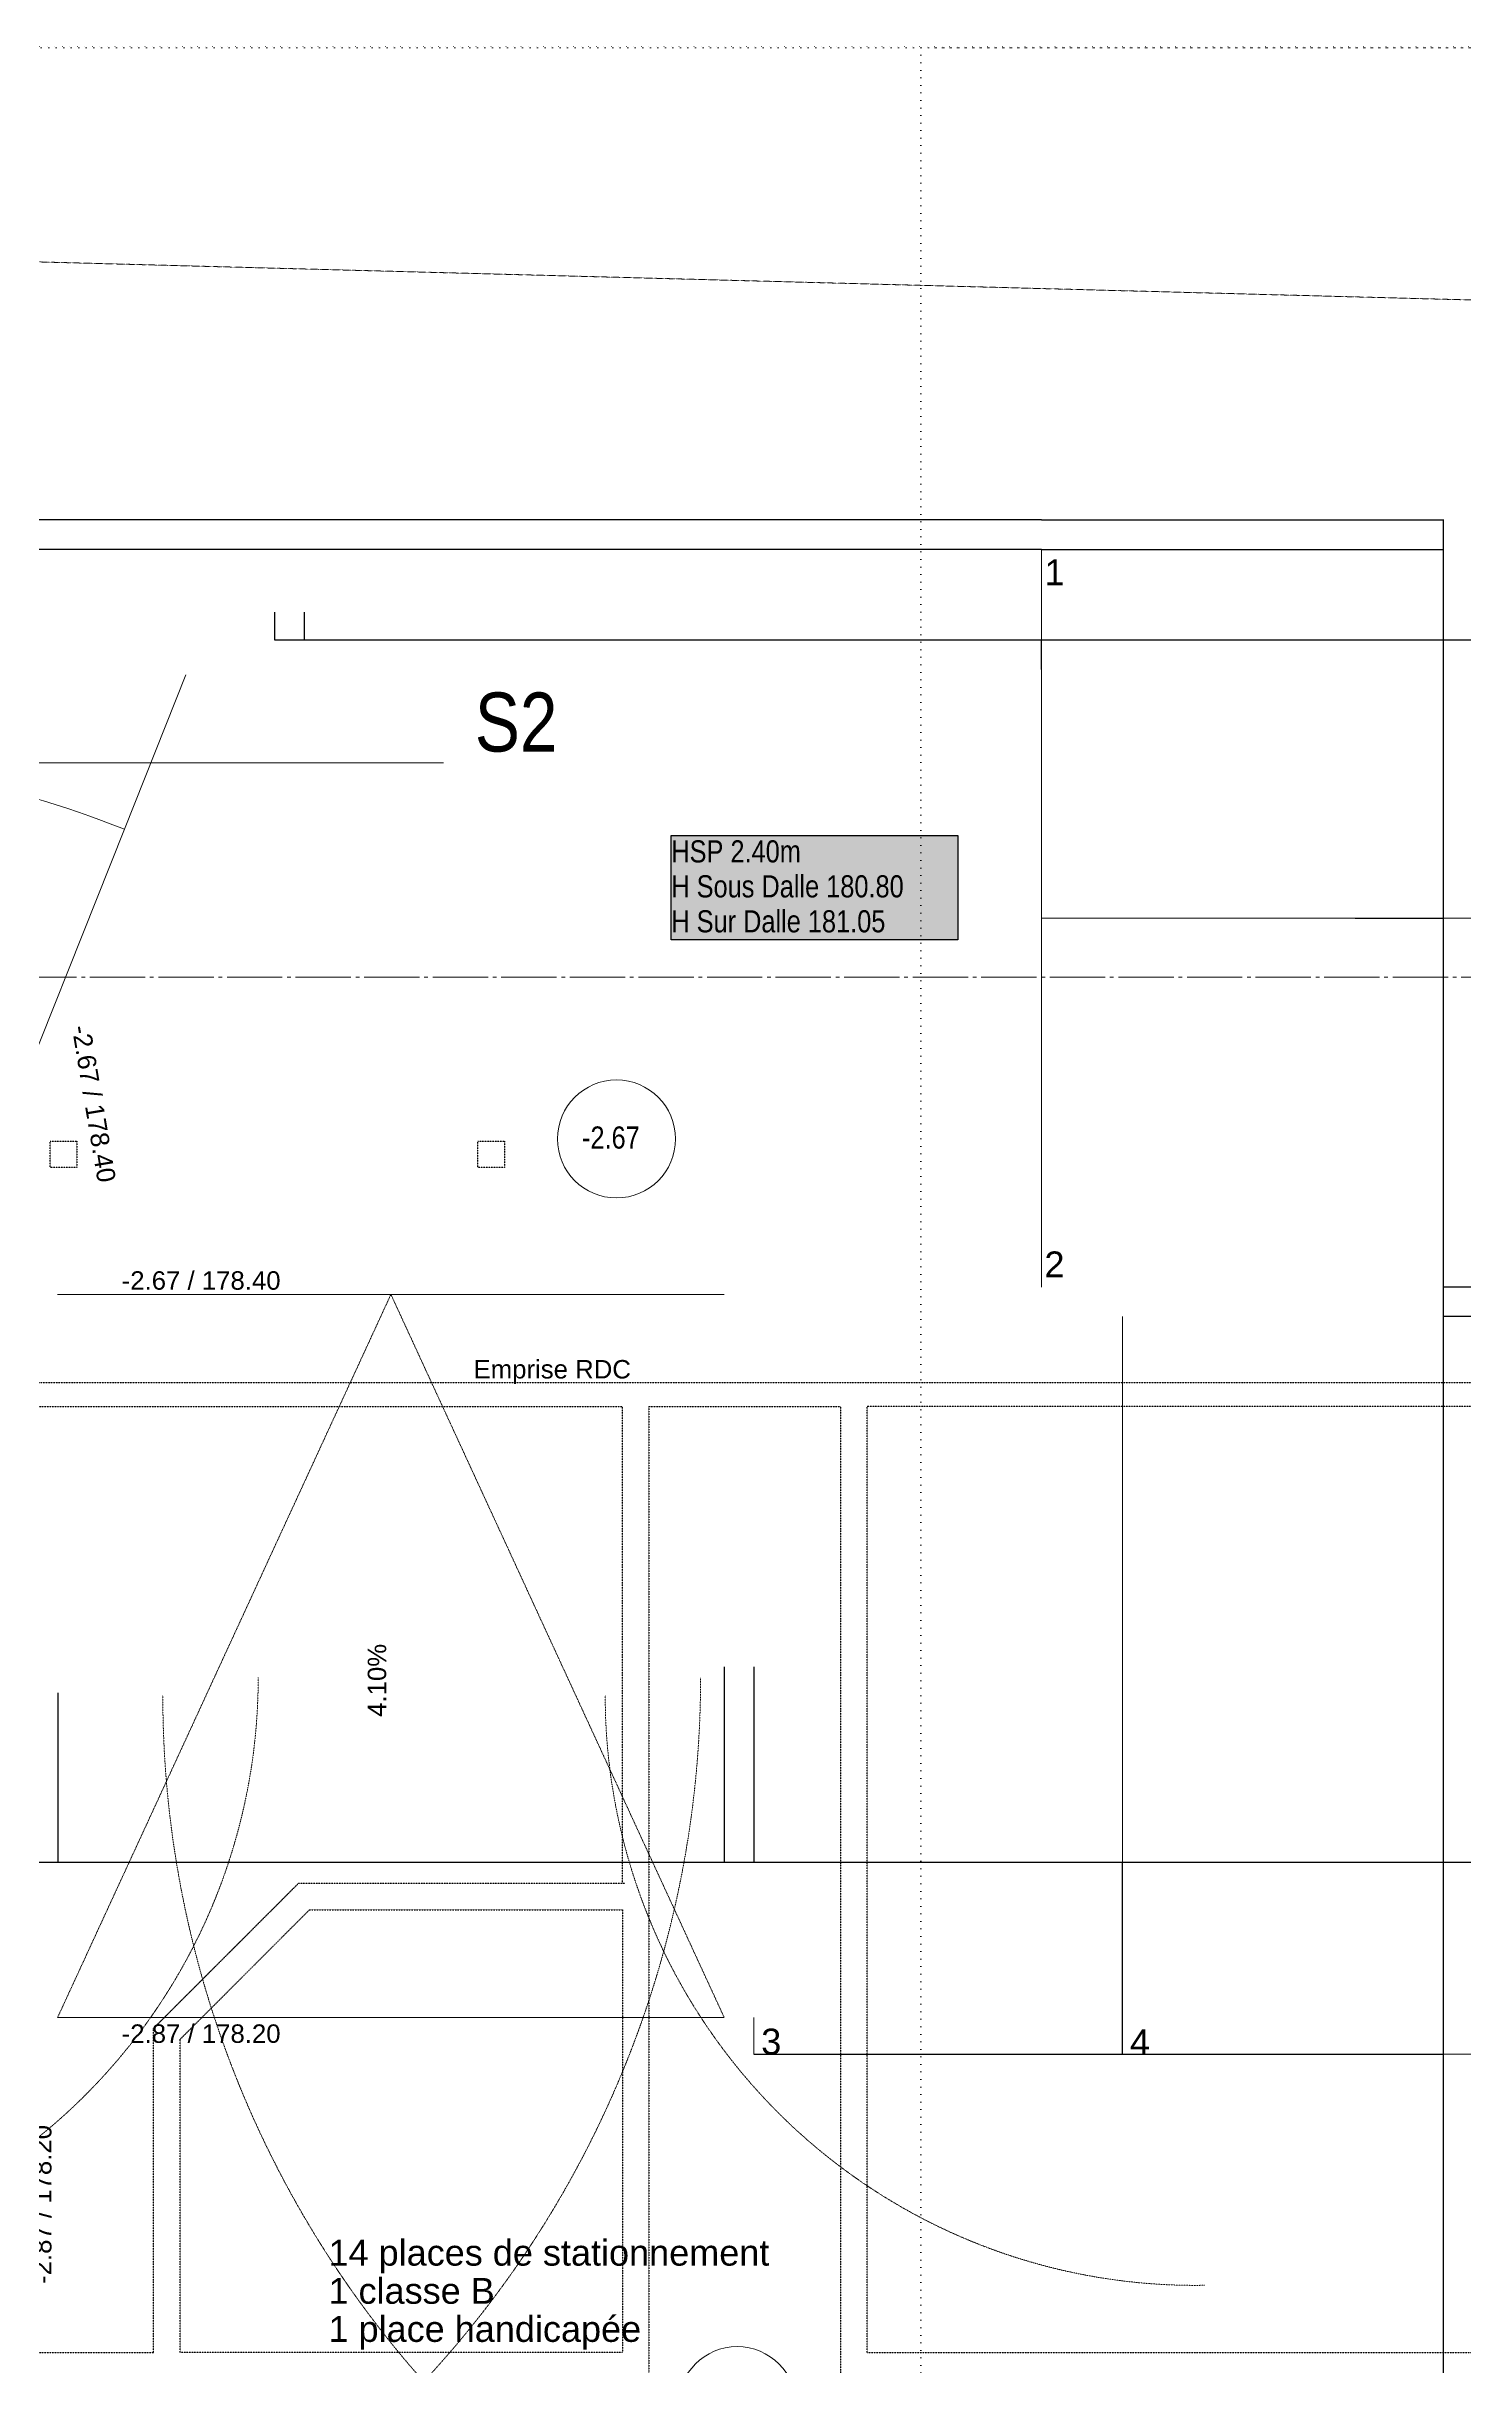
# Model space of a CAD drawing. Header units: centimetres. Extents: x 28113 to 82487, y -42944 to -12804.
# Drawn here: x 57278 to 58239, y -15110 to -13538 of the extents above; entities that cross this region are included whole.
import ezdxf

# ---------------------------------------------------------------- set-up
doc = ezdxf.new("R2010")
doc.units = ezdxf.units.CM
doc.header["$LTSCALE"] = 0.5
for name, pattern in [('Mixte 15', [0.93, 0.75, -0.065, 0.05, -0.065]), ('Mixte 8_2 tirets', [0.695, 0.4, -0.065, 0.05, -0.065, 0.05, -0.065]), ('Pointillé 1_5', [0.125, 0.075, -0.05]), ('Pointillé 3', [0.25, 0.15, -0.1]), ('Points 2', [0.1, 0, -0.1])]:
    doc.linetypes.add(name, pattern=pattern)
doc.layers.get('0').update_dxf_attribs({"linetype": 'CONTINUOUS'})
doc.layers.get('DEFPOINTS').update_dxf_attribs({"linetype": 'CONTINUOUS'})
for name, color, linetype in [('6 COMPL 2D', 7, 'CONTINUOUS'), ('6 Compl 2D 2 Détails', 7, 'CONTINUOUS'), ('6 Traits de Coupes', 7, 'CONTINUOUS'), ('7 ABORDS', 7, 'CONTINUOUS'), ('8  TEXTES', 7, 'CONTINUOUS'), ('8 Text 2 Détails', 7, 'CONTINUOUS'), ('9  COTATIONS', 7, 'CONTINUOUS')]:
    doc.layers.add(name, color=color, linetype=linetype)
doc.styles.get("Standard").update_dxf_attribs({"font": 'arial.ttf'})
doc.styles.add('STYLE_GENERE_2', font='')
doc.styles.add('STYLE_GENERE_3', font='')
doc.styles.get('STYLE_GENERE_2').set_extended_font_data('Univers LT 57 Condensed')
doc.styles.get('STYLE_GENERE_3').set_extended_font_data('Arial Occidental')
doc.dimstyles.new('STYLE_GENERE__2', dxfattribs={"dimtxt": 0.1, "dimasz": 0.095, "dimexe": 0.18, "dimexo": 0, "dimgap": 0.09, "dimtad": 1, "dimtih": 1, "dimtoh": 1, "dimdec": 0, "dimlfac": 100, "dimzin": 0, "dimdsep": 46, "dimtxsty": 'STYLE_GENERE_3', "dimblk": 'ARROWHEAD_7', "dimblk1": 'ARROWHEAD_7', "dimblk2": 'ARROWHEAD_7', "dimcen": 0.09, "dimclrd": 7, "dimclre": 7, "dimclrt": 256, "dimadec": 1, "dimazin": 0, "dimtfac": 1, "dimtdec": 4, "dimtmove": 0, "dimatfit": 3, "dimfxl": 1, "dimtolj": 1, "dimtzin": 0, "dimarcsym": 0})
doc.dimstyles.new('STYLE_GENERE__4', dxfattribs={"dimtxt": 0.1, "dimasz": 0.095, "dimexe": 0.18, "dimexo": 0, "dimgap": 0.09, "dimtad": 1, "dimdec": 0, "dimlfac": 100, "dimzin": 0, "dimdsep": 46, "dimtxsty": 'STYLE_GENERE_3', "dimblk": 'ARROWHEAD_7', "dimblk1": 'ARROWHEAD_7', "dimblk2": 'ARROWHEAD_7', "dimcen": 0.09, "dimclrd": 7, "dimclre": 7, "dimclrt": 256, "dimadec": 1, "dimazin": 0, "dimtfac": 1, "dimtdec": 4, "dimtmove": 0, "dimatfit": 3, "dimfxl": 1, "dimtolj": 1, "dimtzin": 0, "dimarcsym": 0})

# ---------------------------------------------------------------- blocks, each defined once
blk = doc.blocks.new('ARROWHEAD_7')
at = {"color": 0, "linetype": 'Continuous', "lineweight": 0}
for p, q in [((0, 0), (-1, 0)), ((-0.25, 0), (0.25, 0)), ((0, -0.25), (0, 0.25))]:
    blk.add_line(p, q, dxfattribs=at)
blk.add_circle((0, 0), 0.25, dxfattribs=at)
blk = doc.blocks.new('*D679')
at = {"layer": '9  COTATIONS', "color": 7, "linetype": 'Continuous', "lineweight": -2, "transparency": 16777216}
for p, q in [((57265.8, -14654.3), (57265.8, -14769.3)), ((57285.8, -14654.3), (57285.8, -14769.3)), ((57265.8, -14769.1), (57285.7, -14769.1))]:
    blk.add_line(p, q, dxfattribs=at)
at = {"layer": 'DEFPOINTS', "color": 0, "linetype": 'Continuous', "transparency": 16777216}
for p in [(57265.8, -14654.3), (57285.8, -14654.3), (57285.8, -14769.1)]:
    blk.add_point(p, dxfattribs=at)
at = {"layer": '9  COTATIONS', "color": 7, "linetype": 'Continuous', "lineweight": -2, "transparency": 16777216, "xscale": 0.095, "yscale": 0.095, "zscale": 0.095, "rotation": 180}
blk.add_blockref('ARROWHEAD_7', (57265.8, -14769.1), dxfattribs=at)
at = {"layer": '9  COTATIONS', "color": 7, "linetype": 'Continuous', "lineweight": -2, "transparency": 16777216, "xscale": 0.095, "yscale": 0.095, "zscale": 0.095}
blk.add_blockref('ARROWHEAD_7', (57285.8, -14769.1), dxfattribs=at)
at = {"layer": '9  COTATIONS', "color": 194, "linetype": 'Continuous', "true_color": 0x50009f, "transparency": 16777216, "insert": (57275.8, -14769), "char_height": 0.1, "attachment_point": 5, "style": 'STYLE_GENERE_3'}
blk.add_mtext('\\A1;2000', dxfattribs=at)
blk = doc.blocks.new('*D680')
at = {"layer": '9  COTATIONS', "color": 7, "linetype": 'Continuous', "lineweight": -2, "transparency": 16777216}
for p, q in [((57737.8, -14636.8), (57737.8, -14769.3)), ((57285.8, -14654.3), (57285.8, -14769.3)), ((57285.8, -14769.1), (57737.7, -14769.1))]:
    blk.add_line(p, q, dxfattribs=at)
at = {"layer": 'DEFPOINTS', "color": 0, "linetype": 'Continuous', "transparency": 16777216}
for p in [(57737.8, -14636.8), (57285.8, -14654.3), (57737.8, -14769.1)]:
    blk.add_point(p, dxfattribs=at)
at = {"layer": '9  COTATIONS', "color": 7, "linetype": 'Continuous', "lineweight": -2, "transparency": 16777216, "xscale": 0.095, "yscale": 0.095, "zscale": 0.095, "rotation": 180}
blk.add_blockref('ARROWHEAD_7', (57285.8, -14769.1), dxfattribs=at)
at = {"layer": '9  COTATIONS', "color": 7, "linetype": 'Continuous', "lineweight": -2, "transparency": 16777216, "xscale": 0.095, "yscale": 0.095, "zscale": 0.095}
blk.add_blockref('ARROWHEAD_7', (57737.8, -14769.1), dxfattribs=at)
at = {"layer": '9  COTATIONS', "color": 194, "linetype": 'Continuous', "true_color": 0x50009f, "transparency": 16777216, "insert": (57511.8, -14769), "char_height": 0.1, "attachment_point": 5, "style": 'STYLE_GENERE_3'}
blk.add_mtext('\\A1;45200', dxfattribs=at)
blk = doc.blocks.new('*D681')
at = {"layer": '9  COTATIONS', "color": 7, "linetype": 'Continuous', "lineweight": -2, "transparency": 16777216}
for p, q in [((57737.8, -14636.8), (57737.8, -14769.3)), ((57757.8, -14636.8), (57757.8, -14769.3)), ((57737.8, -14769.1), (57757.7, -14769.1))]:
    blk.add_line(p, q, dxfattribs=at)
at = {"layer": 'DEFPOINTS', "color": 0, "linetype": 'Continuous', "transparency": 16777216}
for p in [(57737.8, -14636.8), (57757.8, -14636.8), (57757.8, -14769.1)]:
    blk.add_point(p, dxfattribs=at)
at = {"layer": '9  COTATIONS', "color": 7, "linetype": 'Continuous', "lineweight": -2, "transparency": 16777216, "xscale": 0.095, "yscale": 0.095, "zscale": 0.095, "rotation": 180}
blk.add_blockref('ARROWHEAD_7', (57737.8, -14769.1), dxfattribs=at)
at = {"layer": '9  COTATIONS', "color": 7, "linetype": 'Continuous', "lineweight": -2, "transparency": 16777216, "xscale": 0.095, "yscale": 0.095, "zscale": 0.095}
blk.add_blockref('ARROWHEAD_7', (57757.8, -14769.1), dxfattribs=at)
at = {"layer": '9  COTATIONS', "color": 194, "linetype": 'Continuous', "true_color": 0x50009f, "transparency": 16777216, "insert": (57747.8, -14769), "char_height": 0.1, "attachment_point": 5, "style": 'STYLE_GENERE_3'}
blk.add_mtext('\\A1;2000', dxfattribs=at)
blk = doc.blocks.new('*D682')
at = {"layer": '9  COTATIONS', "color": 7, "linetype": 'Continuous', "lineweight": -2, "transparency": 16777216}
for p, q in [((57757.8, -14636.8), (57757.8, -14769.3)), ((57757.8, -14769.1), (58007.7, -14769.1)), ((58007.8, -14899.3), (58007.8, -14768.9))]:
    blk.add_line(p, q, dxfattribs=at)
at = {"layer": 'DEFPOINTS', "color": 0, "linetype": 'Continuous', "transparency": 16777216}
for p in [(57757.8, -14636.8), (58007.8, -14769.1), (58007.8, -14899.3)]:
    blk.add_point(p, dxfattribs=at)
at = {"layer": '9  COTATIONS', "color": 7, "linetype": 'Continuous', "lineweight": -2, "transparency": 16777216, "xscale": 0.095, "yscale": 0.095, "zscale": 0.095, "rotation": 180}
blk.add_blockref('ARROWHEAD_7', (57757.8, -14769.1), dxfattribs=at)
at = {"layer": '9  COTATIONS', "color": 7, "linetype": 'Continuous', "lineweight": -2, "transparency": 16777216, "xscale": 0.095, "yscale": 0.095, "zscale": 0.095}
blk.add_blockref('ARROWHEAD_7', (58007.8, -14769.1), dxfattribs=at)
at = {"layer": '9  COTATIONS', "color": 194, "linetype": 'Continuous', "true_color": 0x50009f, "transparency": 16777216, "insert": (57882.8, -14769), "char_height": 0.1, "attachment_point": 5, "style": 'STYLE_GENERE_3'}
blk.add_mtext('\\A1;25000', dxfattribs=at)
blk = doc.blocks.new('*D683')
at = {"layer": '9  COTATIONS', "color": 7, "linetype": 'Continuous', "lineweight": -2, "transparency": 16777216}
for p, q in [((58007.8, -14899.3), (58007.8, -14768.9)), ((58007.8, -14769.1), (58252.7, -14769.1)), ((58252.8, -14899.3), (58252.8, -14768.9))]:
    blk.add_line(p, q, dxfattribs=at)
at = {"layer": 'DEFPOINTS', "color": 0, "linetype": 'Continuous', "transparency": 16777216}
for p in [(58252.8, -14769.1), (58007.8, -14899.3), (58252.8, -14899.3)]:
    blk.add_point(p, dxfattribs=at)
at = {"layer": '9  COTATIONS', "color": 7, "linetype": 'Continuous', "lineweight": -2, "transparency": 16777216, "xscale": 0.095, "yscale": 0.095, "zscale": 0.095, "rotation": 180}
blk.add_blockref('ARROWHEAD_7', (58007.8, -14769.1), dxfattribs=at)
at = {"layer": '9  COTATIONS', "color": 7, "linetype": 'Continuous', "lineweight": -2, "transparency": 16777216, "xscale": 0.095, "yscale": 0.095, "zscale": 0.095}
blk.add_blockref('ARROWHEAD_7', (58252.8, -14769.1), dxfattribs=at)
at = {"layer": '9  COTATIONS', "color": 194, "linetype": 'Continuous', "true_color": 0x50009f, "transparency": 16777216, "insert": (58130.3, -14769), "char_height": 0.1, "attachment_point": 5, "style": 'STYLE_GENERE_3'}
blk.add_mtext('\\A1;24500', dxfattribs=at)
blk = doc.blocks.new('*D692')
at = {"layer": '9  COTATIONS', "color": 7, "linetype": 'Continuous', "lineweight": -2, "transparency": 16777216}
for p, q in [((57432.9, -13921.8), (57432.9, -13940.8)), ((57452.9, -13921.8), (57452.9, -13940.8)), ((57433, -13940.6), (57452.8, -13940.6))]:
    blk.add_line(p, q, dxfattribs=at)
at = {"layer": 'DEFPOINTS', "color": 0, "linetype": 'Continuous', "transparency": 16777216}
for p in [(57432.9, -13921.8), (57452.9, -13921.8), (57452.9, -13940.6)]:
    blk.add_point(p, dxfattribs=at)
at = {"layer": '9  COTATIONS', "color": 7, "linetype": 'Continuous', "lineweight": -2, "transparency": 16777216, "xscale": 0.095, "yscale": 0.095, "zscale": 0.095, "rotation": 180}
blk.add_blockref('ARROWHEAD_7', (57432.9, -13940.6), dxfattribs=at)
at = {"layer": '9  COTATIONS', "color": 7, "linetype": 'Continuous', "lineweight": -2, "transparency": 16777216, "xscale": 0.095, "yscale": 0.095, "zscale": 0.095}
blk.add_blockref('ARROWHEAD_7', (57452.9, -13940.6), dxfattribs=at)
at = {"layer": '9  COTATIONS', "color": 194, "linetype": 'Continuous', "true_color": 0x50009f, "transparency": 16777216, "insert": (57442.9, -13940.5), "char_height": 0.1, "attachment_point": 5, "style": 'STYLE_GENERE_3'}
blk.add_mtext('\\A1;2000', dxfattribs=at)
blk = doc.blocks.new('*D693')
at = {"layer": '9  COTATIONS', "color": 7, "linetype": 'Continuous', "lineweight": -2, "transparency": 16777216}
for p, q in [((57452.9, -13921.8), (57452.9, -13940.8)), ((57453, -13940.6), (57952.8, -13940.6)), ((57952.9, -13960.7), (57952.9, -13940.5))]:
    blk.add_line(p, q, dxfattribs=at)
at = {"layer": 'DEFPOINTS', "color": 0, "linetype": 'Continuous', "transparency": 16777216}
for p in [(57452.9, -13921.8), (57952.9, -13940.6), (57952.9, -13960.7)]:
    blk.add_point(p, dxfattribs=at)
at = {"layer": '9  COTATIONS', "color": 7, "linetype": 'Continuous', "lineweight": -2, "transparency": 16777216, "xscale": 0.095, "yscale": 0.095, "zscale": 0.095, "rotation": 180}
blk.add_blockref('ARROWHEAD_7', (57452.9, -13940.6), dxfattribs=at)
at = {"layer": '9  COTATIONS', "color": 7, "linetype": 'Continuous', "lineweight": -2, "transparency": 16777216, "xscale": 0.095, "yscale": 0.095, "zscale": 0.095}
blk.add_blockref('ARROWHEAD_7', (57952.9, -13940.6), dxfattribs=at)
at = {"layer": '9  COTATIONS', "color": 194, "linetype": 'Continuous', "true_color": 0x50009f, "transparency": 16777216, "insert": (57702.9, -13940.5), "char_height": 0.1, "attachment_point": 5, "style": 'STYLE_GENERE_3'}
blk.add_mtext('\\A1;50000', dxfattribs=at)
blk = doc.blocks.new('*D694')
at = {"layer": '9  COTATIONS', "color": 7, "linetype": 'Continuous', "lineweight": -2, "transparency": 16777216}
for p, q in [((57952.9, -13960.7), (57952.9, -13940.5)), ((57953, -13940.6), (58452.8, -13940.6)), ((58452.9, -14139.3), (58452.9, -13940.5))]:
    blk.add_line(p, q, dxfattribs=at)
at = {"layer": 'DEFPOINTS', "color": 0, "linetype": 'Continuous', "transparency": 16777216}
for p in [(58452.9, -13940.6), (57952.9, -13960.7), (58452.9, -14139.3)]:
    blk.add_point(p, dxfattribs=at)
at = {"layer": '9  COTATIONS', "color": 7, "linetype": 'Continuous', "lineweight": -2, "transparency": 16777216, "xscale": 0.095, "yscale": 0.095, "zscale": 0.095, "rotation": 180}
blk.add_blockref('ARROWHEAD_7', (57952.9, -13940.6), dxfattribs=at)
at = {"layer": '9  COTATIONS', "color": 7, "linetype": 'Continuous', "lineweight": -2, "transparency": 16777216, "xscale": 0.095, "yscale": 0.095, "zscale": 0.095}
blk.add_blockref('ARROWHEAD_7', (58452.9, -13940.6), dxfattribs=at)
at = {"layer": '9  COTATIONS', "color": 194, "linetype": 'Continuous', "true_color": 0x50009f, "transparency": 16777216, "insert": (58202.9, -13940.5), "char_height": 0.1, "attachment_point": 5, "style": 'STYLE_GENERE_3'}
blk.add_mtext('\\A1;50000', dxfattribs=at)
blk = doc.blocks.new('*D700')
at = {"layer": '9  COTATIONS', "color": 7, "linetype": 'Continuous', "lineweight": -2, "transparency": 16777216}
for p, q in [((57757.8, -14899.3), (58225.7, -14899.3)), ((58225.5, -15399.2), (58225.5, -14899.4)), ((57966.8, -15399.3), (58225.7, -15399.3))]:
    blk.add_line(p, q, dxfattribs=at)
at = {"layer": 'DEFPOINTS', "color": 0, "linetype": 'Continuous', "transparency": 16777216}
for p in [(57757.8, -14899.3), (58225.5, -14899.3), (57966.8, -15399.3)]:
    blk.add_point(p, dxfattribs=at)
at = {"layer": '9  COTATIONS', "color": 7, "linetype": 'Continuous', "lineweight": -2, "transparency": 16777216, "xscale": 0.095, "yscale": 0.095, "zscale": 0.095}
for p, rotation in [((58225.5, -14899.3), 90), ((58225.5, -15399.3), 270)]:
    blk.add_blockref('ARROWHEAD_7', p, dxfattribs=dict(at, rotation=rotation))
at = {"layer": '9  COTATIONS', "color": 194, "linetype": 'Continuous', "true_color": 0x50009f, "transparency": 16777216, "insert": (58225.3, -15149.3), "char_height": 0.1, "attachment_point": 5, "rotation": 90, "style": 'STYLE_GENERE_3'}
blk.add_mtext('\\A1;50000', dxfattribs=at)
blk = doc.blocks.new('*D701')
at = {"layer": '9  COTATIONS', "color": 7, "linetype": 'Continuous', "lineweight": -2, "transparency": 16777216}
for p, q in [((58266.2, -14399.3), (58225.3, -14399.3)), ((58225.5, -14899.2), (58225.5, -14399.4)), ((57757.8, -14899.3), (58225.7, -14899.3))]:
    blk.add_line(p, q, dxfattribs=at)
at = {"layer": 'DEFPOINTS', "color": 0, "linetype": 'Continuous', "transparency": 16777216}
for p in [(58225.5, -14399.3), (58266.2, -14399.3), (57757.8, -14899.3)]:
    blk.add_point(p, dxfattribs=at)
at = {"layer": '9  COTATIONS', "color": 7, "linetype": 'Continuous', "lineweight": -2, "transparency": 16777216, "xscale": 0.095, "yscale": 0.095, "zscale": 0.095}
for p, rotation in [((58225.5, -14399.3), 90), ((58225.5, -14899.3), 270)]:
    blk.add_blockref('ARROWHEAD_7', p, dxfattribs=dict(at, rotation=rotation))
at = {"layer": '9  COTATIONS', "color": 194, "linetype": 'Continuous', "true_color": 0x50009f, "transparency": 16777216, "insert": (58225.3, -14649.3), "char_height": 0.1, "attachment_point": 5, "rotation": 90, "style": 'STYLE_GENERE_3'}
blk.add_mtext('\\A1;50000', dxfattribs=at)
blk = doc.blocks.new('*D702')
at = {"layer": '9  COTATIONS', "color": 7, "linetype": 'Continuous', "lineweight": -2, "transparency": 16777216}
for p, q in [((58266.2, -14379.3), (58225.3, -14379.3)), ((58225.5, -14399.2), (58225.5, -14379.4)), ((58266.2, -14399.3), (58225.3, -14399.3))]:
    blk.add_line(p, q, dxfattribs=at)
at = {"layer": 'DEFPOINTS', "color": 0, "linetype": 'Continuous', "transparency": 16777216}
for p in [(58225.5, -14379.3), (58266.2, -14379.3), (58266.2, -14399.3)]:
    blk.add_point(p, dxfattribs=at)
at = {"layer": '9  COTATIONS', "color": 7, "linetype": 'Continuous', "lineweight": -2, "transparency": 16777216, "xscale": 0.095, "yscale": 0.095, "zscale": 0.095}
for p, rotation in [((58225.5, -14379.3), 90), ((58225.5, -14399.3), 270)]:
    blk.add_blockref('ARROWHEAD_7', p, dxfattribs=dict(at, rotation=rotation))
at = {"layer": '9  COTATIONS', "color": 194, "linetype": 'Continuous', "true_color": 0x50009f, "transparency": 16777216, "insert": (58225.3, -14389.3), "char_height": 0.1, "attachment_point": 5, "rotation": 90, "style": 'STYLE_GENERE_3'}
blk.add_mtext('\\A1;2000', dxfattribs=at)
blk = doc.blocks.new('*D703')
at = {"layer": '9  COTATIONS', "color": 7, "linetype": 'Continuous', "lineweight": -2, "transparency": 16777216}
for p, q in [((58165.6, -14129.3), (58225.7, -14129.3)), ((58225.5, -14379.2), (58225.5, -14129.4)), ((58266.2, -14379.3), (58225.3, -14379.3))]:
    blk.add_line(p, q, dxfattribs=at)
at = {"layer": 'DEFPOINTS', "color": 0, "linetype": 'Continuous', "transparency": 16777216}
for p in [(58165.6, -14129.3), (58225.5, -14129.3), (58266.2, -14379.3)]:
    blk.add_point(p, dxfattribs=at)
at = {"layer": '9  COTATIONS', "color": 7, "linetype": 'Continuous', "lineweight": -2, "transparency": 16777216, "xscale": 0.095, "yscale": 0.095, "zscale": 0.095}
for p, rotation in [((58225.5, -14129.3), 90), ((58225.5, -14379.3), 270)]:
    blk.add_blockref('ARROWHEAD_7', p, dxfattribs=dict(at, rotation=rotation))
at = {"layer": '9  COTATIONS', "color": 194, "linetype": 'Continuous', "true_color": 0x50009f, "transparency": 16777216, "insert": (58225.3, -14254.3), "char_height": 0.1, "attachment_point": 5, "rotation": 90, "style": 'STYLE_GENERE_3'}
blk.add_mtext('\\A1;25000', dxfattribs=at)
blk = doc.blocks.new('*D704')
at = {"layer": '9  COTATIONS', "color": 7, "linetype": 'Continuous', "lineweight": -2, "transparency": 16777216}
for p, q in [((57952.9, -13879.3), (58225.7, -13879.3)), ((58225.5, -14129.2), (58225.5, -13879.4)), ((58165.6, -14129.3), (58225.7, -14129.3))]:
    blk.add_line(p, q, dxfattribs=at)
at = {"layer": 'DEFPOINTS', "color": 0, "linetype": 'Continuous', "transparency": 16777216}
for p in [(57952.9, -13879.3), (58225.5, -13879.3), (58165.6, -14129.3)]:
    blk.add_point(p, dxfattribs=at)
at = {"layer": '9  COTATIONS', "color": 7, "linetype": 'Continuous', "lineweight": -2, "transparency": 16777216, "xscale": 0.095, "yscale": 0.095, "zscale": 0.095}
for p, rotation in [((58225.5, -13879.3), 90), ((58225.5, -14129.3), 270)]:
    blk.add_blockref('ARROWHEAD_7', p, dxfattribs=dict(at, rotation=rotation))
at = {"layer": '9  COTATIONS', "color": 194, "linetype": 'Continuous', "true_color": 0x50009f, "transparency": 16777216, "insert": (58225.3, -14004.3), "char_height": 0.1, "attachment_point": 5, "rotation": 90, "style": 'STYLE_GENERE_3'}
blk.add_mtext('\\A1;25000', dxfattribs=at)
blk = doc.blocks.new('*D705')
at = {"layer": '9  COTATIONS', "color": 7, "linetype": 'Continuous', "lineweight": -2, "transparency": 16777216}
for p, q in [((57952.9, -13859.3), (58225.7, -13859.3)), ((58225.5, -13879.2), (58225.5, -13859.4)), ((57952.9, -13879.3), (58225.7, -13879.3))]:
    blk.add_line(p, q, dxfattribs=at)
at = {"layer": 'DEFPOINTS', "color": 0, "linetype": 'Continuous', "transparency": 16777216}
for p in [(57952.9, -13859.3), (58225.5, -13859.3), (57952.9, -13879.3)]:
    blk.add_point(p, dxfattribs=at)
at = {"layer": '9  COTATIONS', "color": 7, "linetype": 'Continuous', "lineweight": -2, "transparency": 16777216, "xscale": 0.095, "yscale": 0.095, "zscale": 0.095}
for p, rotation in [((58225.5, -13859.3), 90), ((58225.5, -13879.3), 270)]:
    blk.add_blockref('ARROWHEAD_7', p, dxfattribs=dict(at, rotation=rotation))
at = {"layer": '9  COTATIONS', "color": 194, "linetype": 'Continuous', "true_color": 0x50009f, "transparency": 16777216, "insert": (58225.3, -13869.3), "char_height": 0.1, "attachment_point": 5, "rotation": 90, "style": 'STYLE_GENERE_3'}
blk.add_mtext('\\A1;2000', dxfattribs=at)
blk = doc.blocks.new('*D722')
at = {"layer": '9  COTATIONS', "color": 7, "linetype": 'Continuous', "lineweight": -2, "transparency": 16777216}
for p, q in [((57952.9, -13879.3), (57097.2, -13879.3)), ((57097.4, -13944.2), (57097.4, -13879.4)), ((56947.7, -13944.3), (57097.6, -13944.3))]:
    blk.add_line(p, q, dxfattribs=at)
at = {"layer": 'DEFPOINTS', "color": 0, "linetype": 'Continuous', "transparency": 16777216}
for p in [(57097.4, -13879.3), (57952.9, -13879.3), (56947.7, -13944.3)]:
    blk.add_point(p, dxfattribs=at)
at = {"layer": '9  COTATIONS', "color": 7, "linetype": 'Continuous', "lineweight": -2, "transparency": 16777216, "xscale": 0.095, "yscale": 0.095, "zscale": 0.095}
for p, rotation in [((57097.4, -13879.3), 90), ((57097.4, -13944.3), 270)]:
    blk.add_blockref('ARROWHEAD_7', p, dxfattribs=dict(at, rotation=rotation))
at = {"layer": '9  COTATIONS', "color": 194, "linetype": 'Continuous', "true_color": 0x50009f, "transparency": 16777216, "insert": (57097.2, -13911.8), "char_height": 0.1, "attachment_point": 5, "rotation": 90, "style": 'STYLE_GENERE_3'}
blk.add_mtext('\\A1;6499', dxfattribs=at)
blk = doc.blocks.new('*D723')
at = {"layer": '9  COTATIONS', "color": 7, "linetype": 'Continuous', "lineweight": -2, "transparency": 16777216}
for p, q in [((57952.9, -13859.3), (57097.2, -13859.3)), ((57097.4, -13879.2), (57097.4, -13859.4)), ((57952.9, -13879.3), (57097.2, -13879.3))]:
    blk.add_line(p, q, dxfattribs=at)
at = {"layer": 'DEFPOINTS', "color": 0, "linetype": 'Continuous', "transparency": 16777216}
for p in [(57097.4, -13859.3), (57952.9, -13859.3), (57952.9, -13879.3)]:
    blk.add_point(p, dxfattribs=at)
at = {"layer": '9  COTATIONS', "color": 7, "linetype": 'Continuous', "lineweight": -2, "transparency": 16777216, "xscale": 0.095, "yscale": 0.095, "zscale": 0.095}
for p, rotation in [((57097.4, -13859.3), 90), ((57097.4, -13879.3), 270)]:
    blk.add_blockref('ARROWHEAD_7', p, dxfattribs=dict(at, rotation=rotation))
at = {"layer": '9  COTATIONS', "color": 194, "linetype": 'Continuous', "true_color": 0x50009f, "transparency": 16777216, "insert": (57097.2, -13869.3), "char_height": 0.1, "attachment_point": 5, "rotation": 90, "style": 'STYLE_GENERE_3'}
blk.add_mtext('\\A1;2000', dxfattribs=at)
blk = doc.blocks.new('Plan de coupe_3_2', base_point=(8.147, 25.664))
at = {"layer": '6 Traits de Coupes', "color": 142, "linetype": 'Points 2', "lineweight": 0, "true_color": 0x009de0}
blk.add_line((9.147, 25.664), (28.841, 25.664), dxfattribs=at)
blk = doc.blocks.new('Plan de coupe_4_2', base_point=(23.461, 25.654))
at = {"layer": '6 Traits de Coupes', "color": 142, "linetype": 'Points 2', "lineweight": 0, "true_color": 0x009de0}
for p, q in [((22.461, 25.654), (16.194, 25.654)), ((16.194, 25.654), (16.194, -0.206))]:
    blk.add_line(p, q, dxfattribs=at)
blk = doc.blocks.new('Plan de coupe_5_2', base_point=(2.751, 25.654))
at = {"layer": '6 Traits de Coupes', "color": 142, "linetype": 'Points 2', "lineweight": 0, "true_color": 0x009de0}
blk.add_line((3.751, 25.654), (32.667, 25.654), dxfattribs=at)
blk = doc.blocks.new('Plan de coupe_1_2', base_point=(-0.386, 19.355))
at = {"layer": '6 Traits de Coupes', "color": 142, "linetype": 'Mixte 15', "lineweight": 0, "true_color": 0x009de0}
blk.add_line((-0.136, 19.355), (26.639, 19.355), dxfattribs=at)

msp = doc.modelspace()

# ---------------------------------------------------------------- hatches: boundary and pattern name
at = {"layer": '8  TEXTES', "linetype": 'Continuous', "lineweight": 0}
msp.add_hatch(color=255, dxfattribs=at).paths.add_polyline_path([(57701.901, -14073.185), (57896.096, -14073.185), (57896.096, -14143.9), (57701.901, -14143.9)], flags=0)

# ---------------------------------------------------------------- linework, layer by layer
at = {"layer": '6 COMPL 2D', "linetype": 'Pointillé 1_5'}
for p, q in [((57280.747, -14280.307), (57298.747, -14280.307)), ((57280.747, -14298.307), (57280.747, -14280.307)), ((57298.747, -14280.307), (57298.747, -14298.307)), ((57570.747, -14280.307), (57588.747, -14280.307)), ((57570.747, -14298.307), (57570.747, -14280.307)), ((57588.747, -14280.307), (57588.747, -14298.307)), ((57298.747, -14298.307), (57280.747, -14298.307)), ((57588.747, -14298.307), (57570.747, -14298.307)), ((58322.751, -14444.303), (56837.318, -14444.303)), ((56761.751, -14460.303), (57668.751, -14460.303)), ((57668.751, -14783.303), (57668.751, -14460.303)), ((57686.751, -14460.303), (57686.751, -15119.303)), ((57686.751, -14460.303), (57816.751, -14460.303)), ((57816.751, -15119.303), (57816.751, -14460.303)), ((57834.751, -15101.303), (57834.751, -14460.066)), ((58306.751, -14460.303), (57834.751, -14460.303)), ((57350.751, -14881.715), (57449.163, -14783.303)), ((57449.163, -14783.303), (57670.363, -14783.303)), ((57368.751, -14889.171), (57456.619, -14801.303)), ((57456.619, -14801.303), (57668.751, -14801.303)), ((57668.751, -14801.303), (57668.751, -15101.303)), ((57350.751, -15101.303), (57350.751, -14881.715)), ((57368.751, -15101.303), (57368.751, -14889.171)), ((56761.751, -15101.303), (57350.751, -15101.303)), ((57668.751, -15101.303), (57368.751, -15101.303)), ((57834.751, -15101.303), (58261.751, -15101.303))]:
    msp.add_line(p, q, dxfattribs=at)
at = {"layer": '6 COMPL 2D', "color": 18, "linetype": 'Continuous', "lineweight": 0}
for centre in [(57664.725, -14278.91), (57746.57, -15137.425)]:
    msp.add_circle(centre, 40, dxfattribs=at)
at = {"layer": '6 COMPL 2D', "color": 194, "linetype": 'Continuous', "lineweight": 0, "true_color": 0x50009f}
msp.add_arc((57071.9, -14719.298), 700, 68.276526, 90, dxfattribs=at)
at = {"layer": '6 COMPL 2D', "color": 194, "linetype": 'Pointillé 3', "lineweight": 0, "true_color": 0x50009f}
for centre, radius, start, end in [((57021.767, -14644.017), 400, 269.062676, 0), ((57021.767, -14644.017), 700, 269.848894, 0), ((58057.073, -14655.911), 700, 180, 270.151106), ((58057.073, -14655.911), 400, 180, 270.937324)]:
    msp.add_arc(centre, radius, start, end, dxfattribs=at)
at = {"layer": '6 Compl 2D 2 Détails', "color": 18, "linetype": 'Continuous', "lineweight": 0}
for p, q in [((57952.945, -14379.31), (57952.945, -13879.306)), ((58452.944, -14129.31), (57952.945, -14129.31)), ((58007.752, -14399.31), (58007.752, -14899.306)), ((57757.752, -14874.296), (57757.752, -14899.306)), ((58791.731, -14899.306), (57757.752, -14899.306))]:
    msp.add_line(p, q, dxfattribs=at)
at = {"layer": '6 Compl 2D 2 Détails', "color": 194, "linetype": 'Continuous', "lineweight": 0, "true_color": 0x50009f}
for p, q in [((57330.989, -14069.012), (57372.708, -13964.301)), ((57071.9, -14719.298), (57330.989, -14069.012)), ((57737.752, -14384.3), (57285.751, -14384.3)), ((57737.752, -14874.306), (57285.751, -14874.306))]:
    msp.add_line(p, q, dxfattribs=at)
at = {"layer": '6 Compl 2D 2 Détails', "color": 194, "linetype": 'Pointillé 3', "lineweight": 0, "true_color": 0x50009f}
for p, q in [((57285.751, -14874.306), (57511.751, -14384.3)), ((57511.751, -14384.3), (57737.752, -14874.306))]:
    msp.add_line(p, q, dxfattribs=at)
at = {"layer": '7 ABORDS', "color": 30, "linetype": 'Mixte 8_2 tirets', "lineweight": 0, "true_color": 0xf5970a, "flags": 128}
msp.add_lwpolyline([(58767.665, -13724.18), (58865.704, -15934.304), (58871.942, -16076.182), (56291.259, -16096.631), (56312.468, -15182.993), (56318.661, -14853.963), (56329.658, -14854.229), (56357.43, -13660.19)], close=True, dxfattribs=at)
at = {"layer": '8  TEXTES', "linetype": 'Continuous', "flags": 128}
msp.add_lwpolyline([(57701.901, -14073.185), (57896.096, -14073.185), (57896.096, -14143.9), (57701.901, -14143.9)], close=True, dxfattribs=at)
at = {"layer": '8 Text 2 Détails', "color": 142, "linetype": 'Continuous', "lineweight": 0, "true_color": 0x009de0}
msp.add_line((56218.218, -14024.064), (57547.425, -14024.064), dxfattribs=at)

# ---------------------------------------------------------------- block references
at = {"layer": '6 Traits de Coupes', "color": 142, "lineweight": 0, "true_color": 0x009de0, "xscale": 100, "yscale": 100, "zscale": 100}
for name, p in [('Plan de coupe_5_2', (56526.9, -13539.38)), ('Plan de coupe_3_2', (57066.456, -13538.416)), ('Plan de coupe_4_2', (58597.86, -13539.38)), ('Plan de coupe_1_2', (56213.111, -14169.298))]:
    msp.add_blockref(name, p, dxfattribs=at)

# ---------------------------------------------------------------- texts
at = {"layer": '6 COMPL 2D', "color": 194, "linetype": 'Pointillé 3', "lineweight": 0, "true_color": 0x50009f, "insert": (57295.126, -14202.931), "char_height": 12.5, "attachment_point": 7, "rotation": 279.502826}
msp.add_mtext('{-2.67 / 178.40}', dxfattribs=at)
at = {"layer": '8  TEXTES', "linetype": 'Continuous', "attachment_point": 7}
for s, insert, char_height in [('{1}', (57954.945, -13903.674), 17.5), ('{2}', (57954.945, -14372.677), 17.5), ('{Emprise RDC}', (57567.79, -14445.019), 12.5), ('{3}', (57762.877, -14899.663), 17.5), ('{4}', (58012.877, -14899.873), 17.5)]:
    msp.add_mtext(s, dxfattribs=dict(at, insert=insert, char_height=char_height))
at = {"layer": '8  TEXTES', "linetype": 'Continuous', "insert": (57701.901, -14107.807), "char_height": 15, "attachment_point": 4, "line_spacing_factor": 0.947731, "style": 'STYLE_GENERE_2'}
msp.add_mtext('{HSP 2.40m\\PH Sous Dalle 180.80\\PH Sur Dalle 181.05}', dxfattribs=at)
at = {"layer": '8  TEXTES', "linetype": 'Continuous', "insert": (57641.342, -14278.052), "char_height": 15, "attachment_point": 4, "style": 'STYLE_GENERE_2'}
msp.add_mtext('{-2.67}', dxfattribs=at)
at = {"layer": '8  TEXTES', "color": 18, "linetype": 'Continuous', "lineweight": 0, "char_height": 12.5, "attachment_point": 7}
for s, insert in [('{-2.67 / 178.40}', (57329.179, -14381.266)), ('{-2.87 / 178.20}', (57329.179, -14891.721))]:
    msp.add_mtext(s, dxfattribs=dict(at, insert=insert))
at = {"layer": '8  TEXTES', "linetype": 'Continuous', "insert": (57508.717, -14670.626), "char_height": 12.5, "attachment_point": 7, "rotation": 90}
msp.add_mtext('{4.10%}', dxfattribs=at)
at = {"layer": '8  TEXTES', "color": 18, "linetype": 'Continuous', "lineweight": 0, "insert": (57281.728, -15054.968), "char_height": 12.5, "attachment_point": 7, "rotation": 90}
msp.add_mtext('{-2.87 / 178.20}', dxfattribs=at)
at = {"layer": '8  TEXTES', "linetype": 'Continuous', "insert": (57469.42, -15099.502), "char_height": 17.5, "attachment_point": 7, "line_spacing_factor": 0.885742}
msp.add_mtext('{14 places de stationnement\\P1 classe B\\P1 place handicapée}', dxfattribs=at)
at = {"layer": '8 Text 2 Détails', "color": 142, "linetype": 'Continuous', "lineweight": 0, "true_color": 0x009de0, "insert": (57596.697, -13996.635), "char_height": 40, "attachment_point": 5, "style": 'STYLE_GENERE_2'}
msp.add_mtext('{S2}', dxfattribs=at)

# ---------------------------------------------------------------- dimensions: what is measured, and where the dimension line sits
at = {"layer": '9  COTATIONS', "linetype": 'Continuous'}
for base, p1, p2, picture, middle in [((57097.371, -13859.307), (57952.944, -13879.307), (57952.944, -13859.307), '*D723', (57097.231, -13869.307)), ((58225.479, -13859.307), (57952.944, -13879.307), (57952.944, -13859.307), '*D705', (58225.339, -13869.307)), ((57097.371, -13879.307), (56947.685, -13944.301), (57952.944, -13879.307), '*D722', (57097.231, -13911.804)), ((58225.479, -13879.307), (58165.589, -14129.31), (57952.944, -13879.307), '*D704', (58225.339, -14004.308)), ((58225.479, -14129.31), (58266.219, -14379.31), (58165.589, -14129.31), '*D703', (58225.339, -14254.31)), ((58225.479, -14379.31), (58266.219, -14399.31), (58266.219, -14379.31), '*D702', (58225.339, -14389.31)), ((58225.479, -14399.31), (57757.752, -14899.306), (58266.219, -14399.31), '*D701', (58225.339, -14649.308)), ((58225.479, -14899.306), (57966.75, -15399.31), (57757.752, -14899.306), '*D700', (58225.339, -15149.308))]:
    dim = msp.add_linear_dim(base=base, p1=p1, p2=p2, angle=90, dimstyle='STYLE_GENERE__4', dxfattribs=at)
    dim.commit()
    dim.dimension.update_dxf_attribs({"geometry": picture, "text_midpoint": middle})
for base, p1, p2, picture, middle in [((57452.944, -13940.638), (57432.944, -13921.805), (57452.944, -13921.805), '*D692', (57442.944, -13940.498)), ((57952.945, -13940.638), (57452.944, -13921.805), (57952.945, -13960.744), '*D693', (57702.944, -13940.498)), ((58452.944, -13940.638), (57952.945, -13960.744), (58452.944, -14139.308), '*D694', (58202.944, -13940.498)), ((57737.752, -14769.104), (57285.751, -14654.303), (57737.752, -14636.808), '*D680', (57511.751, -14768.964)), ((57757.752, -14769.104), (57737.752, -14636.808), (57757.752, -14636.808), '*D681', (57747.752, -14768.964)), ((58007.752, -14769.104), (57757.752, -14636.808), (58007.752, -14899.306), '*D682', (57882.752, -14768.964)), ((57285.751, -14769.104), (57265.751, -14654.303), (57285.751, -14654.303), '*D679', (57275.751, -14768.964)), ((58252.752, -14769.104), (58007.752, -14899.306), (58252.752, -14899.306), '*D683', (58130.252, -14768.964))]:
    dim = msp.add_linear_dim(base=base, p1=p1, p2=p2, dimstyle='STYLE_GENERE__2', dxfattribs=at)
    dim.commit()
    dim.dimension.update_dxf_attribs({"geometry": picture, "text_midpoint": middle})

doc.saveas('drawing.dxf')
